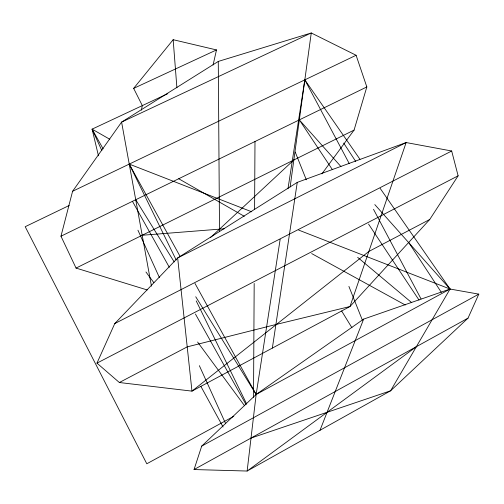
<?xml version="1.0" encoding="UTF-8"?>
<svg xmlns="http://www.w3.org/2000/svg" width="504" height="504" viewBox="0 0 504 504"><rect width="100%" height="100%" fill="white"/><g stroke="black" fill="none" stroke-linecap="round" stroke-linejoin="round"><path stroke-width="0.76" d="M253.525 397.335L254.18 283.437M254.596 209.639L254.986 141.53M280.155 239.318L256.152 394.456L247.136 471.038L194.053 469.545L201.701 446.116L256.152 394.456L363.649 319.108L450.053 289.038L478.8 294.141L468.008 318.15L390.587 390.795L247.136 471.038L416.361 346.689M290.134 186.984L311.258 32.962L356.095 55.264L366.83 86.94L354.073 130.095L321.892 173.874M272.355 348.088L297.259 182.385L406.148 142.55L451.679 150.998L458.117 175.814L429.736 219.479L349.99 306.52L191.967 391.129L119.353 382.517L96.963 363.132L114.767 323.574L177.66 257.941L297.259 182.385M287.973 188.792L304.826 79.859L359.957 159.27M141.353 110.156L142.33 105.607L133.655 88.376L173.162 39.703L216.493 49.934L213.079 65.029M147.2 289.951L76.054 268.084L60.971 236.212L72.589 191.281L121.596 122.107L218.276 61.431L311.258 32.962L121.596 122.107L151.458 286.165M320.008 430.277L363.649 319.108M380.129 188.32L450.053 289.038L390.587 390.795L251.017 438.064M210.332 237.699L293.832 159.995M194.053 469.545L468.008 318.15M201.701 446.116L478.8 294.141M233.806 416.291L146.803 463.774L25.2 226.706L69.168 205.5M195.728 296.755L256.152 394.456L450.053 289.038L374.806 204.586M119.353 382.517L187.211 346.872L275.896 324.513L349.99 306.52L406.148 142.55L177.66 257.941L191.967 391.129L368.852 251.458L429.736 219.479M96.963 363.132L458.117 175.814M451.679 150.998L114.767 323.574M76.054 268.084L354.073 130.095M60.971 236.212L366.83 86.94M72.589 191.281L356.095 55.264M98.456 155.818L92.106 129.144L167.819 93.662M133.655 88.376L216.493 49.934M142.191 235.255L224.179 228.791M176.198 260.02L129.238 164.096L251.748 211.806M298.645 230.076L450.053 289.038M311.655 253.562L405.26 305.002M101.858 150.646L92.106 129.144L109.834 139.299M178.718 178.75L244.282 216.298M357.657 257.349L411.692 302.639M340.956 166.591L299.338 119.883L332.419 169.684M145.952 271.984L153.865 282.706M197.593 342.027L244.572 405.764M368.55 224.078L419.044 300.088M343.709 143.105L355.755 161.513M408.643 242.367L441.328 292.326M135.727 199.729L174.214 261.96M341.655 310.987L351.937 327.751M92.106 129.144L103.144 148.888M132.451 201.329L169.312 267.29M195.426 314.011L246.116 404.699M129.238 164.096L180.155 256.517M194.979 283.412L256.152 394.456M200.869 386.36L223.064 426.976M304.826 79.859L349.247 163.586M373.508 209.311L421.048 298.91M196.207 300.901L246.519 403.679M137.932 230.202L159.384 277.509M199.357 365.671L225.685 423.732M295.205 152L306.306 179.783M348.9 286.423L362.313 320.002M173.162 39.703L176.904 87.784M218.276 61.431L219.517 231.506"/></g></svg>
